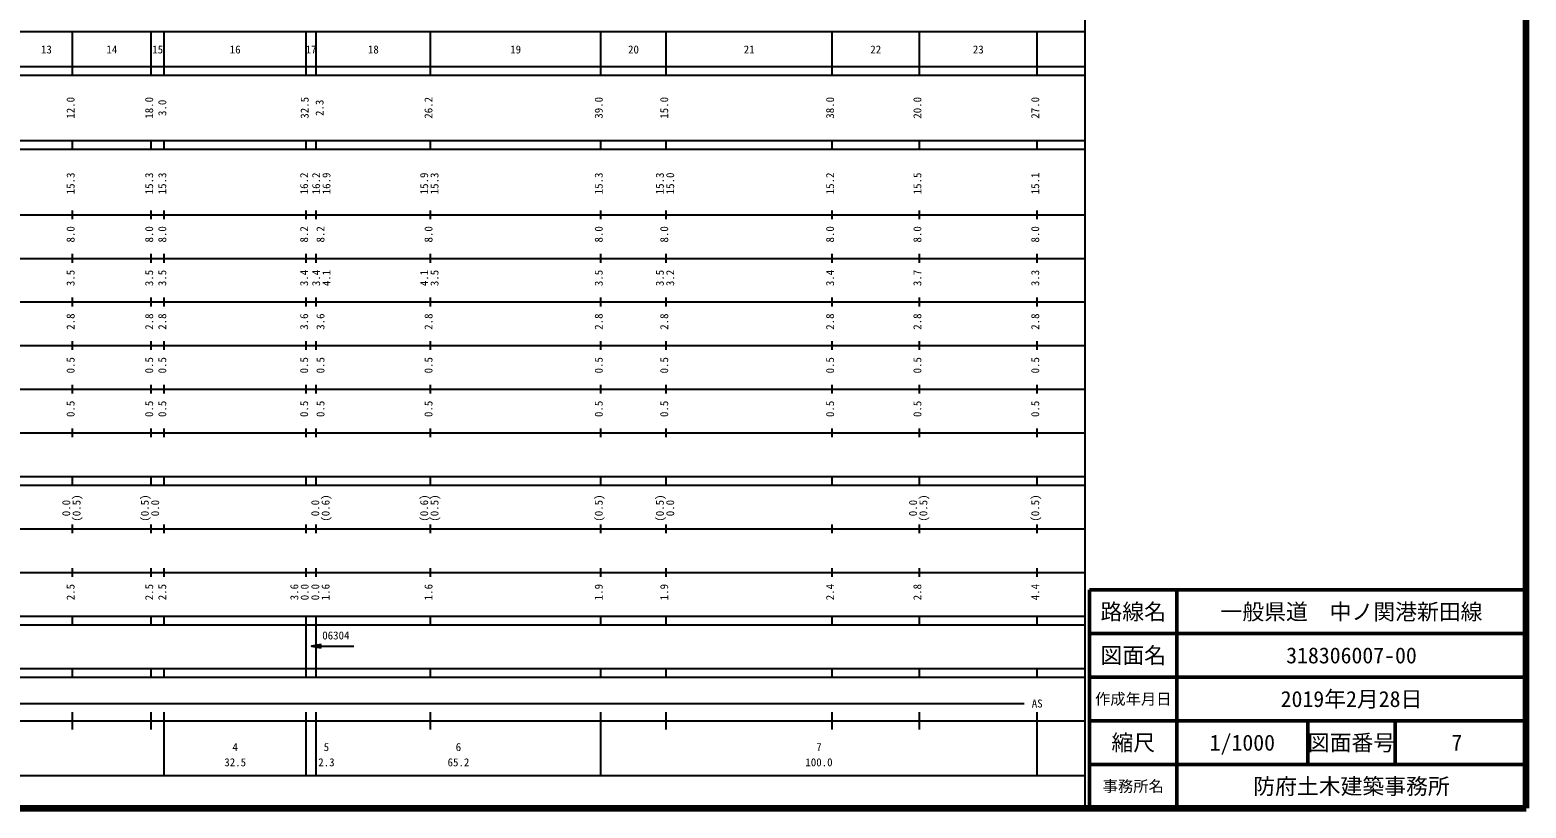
# Model space of a CAD drawing. Units: millimetres on the paper, enlarged 1000 times. Extents: x 40000 to 680000, y 20000 to 380000.
# Drawn here: x 337223 to 680000, y 20000 to 198357 of the extents above; entities that cross this region are included whole.
import ezdxf
from ezdxf.enums import TextEntityAlignment as Align

# ---------------------------------------------------------------- set-up
doc = ezdxf.new("R2010")
doc.units = ezdxf.units.MM
doc.header["$LTSCALE"] = 1000
for name, color, linetype, lineweight in [('M-TTL', 2, 'Continuous', 140), ('M-TTL-BAND', 7, 'Continuous', 25), ('M-TTL-FRAM', 2, 'Continuous', 50), ('M-TTL-LINE', 7, 'Continuous', 50)]:
    doc.layers.add(name, color=color, linetype=linetype, lineweight=lineweight)
doc.layers.add('M-TTL-TXT', color=7, linetype='Continuous')
doc.styles.add('ＭＳ ゴシック', font='')
doc.styles.get('ＭＳ ゴシック').set_extended_font_data('MS Gothic')

# ---------------------------------------------------------------- blocks, each defined once
blk = doc.blocks.new('open_arrow')
at = {"color": 0, "linetype": 'Continuous', "lineweight": -2}
blk.add_lwpolyline([(7.5, 1.25), (0, 0), (7.5, -1.25)], dxfattribs=at)

msp = doc.modelspace()

# ---------------------------------------------------------------- linework, layer by layer
at = {"layer": 'M-TTL'}
for p, q in [((680000, 20000), (680000, 380000)), ((40000, 20000), (680000, 20000))]:
    msp.add_line(p, q, dxfattribs=at)
at = {"layer": 'M-TTL-BAND'}
for p, q in [((579000, 20000), (579000, 370000)), ((68000, 198000), (579000, 198000)), ((347000, 188000), (347000, 198000)), ((365000, 188000), (365000, 198000)), ((368000, 188000), (368000, 198000)), ((400500, 188000), (400500, 198000)), ((402800, 188000), (402800, 198000)), ((429000, 188000), (429000, 198000)), ((468000, 188000), (468000, 198000)), ((483000, 188000), (483000, 198000)), ((521000, 188000), (521000, 198000)), ((541000, 188000), (541000, 198000)), ((568000, 188000), (568000, 198000)), ((40000, 190000), (579000, 190000)), ((40000, 188000), (579000, 188000)), ((40000, 173000), (579000, 173000)), ((347000, 171000), (347000, 173000)), ((365000, 171000), (365000, 173000)), ((368000, 171000), (368000, 173000)), ((400500, 171000), (400500, 173000)), ((402800, 171000), (402800, 173000)), ((429000, 171000), (429000, 173000)), ((468000, 171000), (468000, 173000)), ((483000, 171000), (483000, 173000)), ((521000, 171000), (521000, 173000)), ((541000, 171000), (541000, 173000)), ((568000, 171000), (568000, 173000)), ((40000, 171000), (579000, 171000)), ((40000, 156000), (579000, 156000)), ((347000, 155000), (347000, 157000)), ((365000, 155000), (365000, 157000)), ((368000, 155000), (368000, 157000)), ((400500, 155000), (400500, 157000)), ((400500, 155000), (400500, 157000)), ((402800, 155000), (402800, 157000)), ((402800, 155000), (402800, 157000)), ((429000, 155000), (429000, 157000)), ((468000, 155000), (468000, 157000)), ((483000, 155000), (483000, 157000)), ((521000, 155000), (521000, 157000)), ((541000, 155000), (541000, 157000)), ((568000, 155000), (568000, 157000)), ((46000, 146000), (579000, 146000)), ((347000, 145000), (347000, 147000)), ((365000, 145000), (365000, 147000)), ((368000, 145000), (368000, 147000)), ((400500, 145000), (400500, 147000)), ((402800, 145000), (402800, 147000)), ((429000, 145000), (429000, 147000)), ((468000, 145000), (468000, 147000)), ((483000, 145000), (483000, 147000)), ((521000, 145000), (521000, 147000)), ((541000, 145000), (541000, 147000)), ((568000, 145000), (568000, 147000)), ((52000, 136000), (579000, 136000)), ((347000, 135000), (347000, 137000)), ((365000, 135000), (365000, 137000)), ((368000, 135000), (368000, 137000)), ((400500, 135000), (400500, 137000)), ((402800, 135000), (402800, 137000)), ((429000, 135000), (429000, 137000)), ((468000, 135000), (468000, 137000)), ((483000, 135000), (483000, 137000)), ((521000, 135000), (521000, 137000)), ((541000, 135000), (541000, 137000)), ((568000, 135000), (568000, 137000)), ((347000, 125000), (347000, 127000)), ((365000, 125000), (365000, 127000)), ((368000, 125000), (368000, 127000)), ((400500, 125000), (400500, 127000)), ((402800, 125000), (402800, 127000)), ((429000, 125000), (429000, 127000)), ((468000, 125000), (468000, 127000)), ((483000, 125000), (483000, 127000)), ((521000, 125000), (521000, 127000)), ((541000, 125000), (541000, 127000)), ((568000, 125000), (568000, 127000)), ((46000, 126000), (579000, 126000)), ((347000, 115000), (347000, 117000)), ((365000, 115000), (365000, 117000)), ((368000, 115000), (368000, 117000)), ((400500, 115000), (400500, 117000)), ((402800, 115000), (402800, 117000)), ((429000, 115000), (429000, 117000)), ((468000, 115000), (468000, 117000)), ((483000, 115000), (483000, 117000)), ((521000, 115000), (521000, 117000)), ((541000, 115000), (541000, 117000)), ((568000, 115000), (568000, 117000)), ((52000, 116000), (579000, 116000)), ((347000, 105000), (347000, 107000)), ((365000, 105000), (365000, 107000)), ((368000, 105000), (368000, 107000)), ((400500, 105000), (400500, 107000)), ((402800, 105000), (402800, 107000)), ((429000, 105000), (429000, 107000)), ((468000, 105000), (468000, 107000)), ((483000, 105000), (483000, 107000)), ((521000, 105000), (521000, 107000)), ((541000, 105000), (541000, 107000)), ((568000, 105000), (568000, 107000)), ((46000, 106000), (579000, 106000)), ((40000, 96000), (579000, 96000)), ((347000, 94000), (347000, 96000)), ((365000, 94000), (365000, 96000)), ((368000, 94000), (368000, 96000)), ((400500, 94000), (400500, 96000)), ((402800, 94000), (402800, 96000)), ((429000, 94000), (429000, 96000)), ((468000, 94000), (468000, 96000)), ((483000, 94000), (483000, 96000)), ((521000, 94000), (521000, 96000)), ((541000, 94000), (541000, 96000)), ((568000, 94000), (568000, 96000)), ((40000, 94000), (579000, 94000)), ((49000, 84000), (579000, 84000)), ((347000, 83000), (347000, 85000)), ((365000, 83000), (365000, 85000)), ((368000, 83000), (368000, 85000)), ((400500, 83000), (400500, 85000)), ((402800, 83000), (402800, 85000)), ((429000, 83000), (429000, 85000)), ((468000, 83000), (468000, 85000)), ((483000, 83000), (483000, 85000)), ((521000, 83000), (521000, 85000)), ((541000, 83000), (541000, 85000)), ((568000, 83000), (568000, 85000)), ((40000, 74000), (579000, 74000)), ((347000, 73000), (347000, 75000)), ((365000, 73000), (365000, 75000)), ((368000, 73000), (368000, 75000)), ((400500, 73000), (400500, 75000)), ((402800, 73000), (402800, 75000)), ((429000, 73000), (429000, 75000)), ((468000, 73000), (468000, 75000)), ((483000, 73000), (483000, 75000)), ((521000, 73000), (521000, 75000)), ((541000, 73000), (541000, 75000)), ((568000, 73000), (568000, 75000)), ((40000, 64000), (579000, 64000)), ((40000, 62000), (579000, 62000)), ((347000, 62000), (347000, 64000)), ((365000, 62000), (365000, 64000)), ((368000, 62000), (368000, 64000)), ((400500, 50000), (400500, 64000)), ((402800, 50000), (402800, 64000)), ((429000, 62000), (429000, 64000)), ((468000, 62000), (468000, 64000)), ((483000, 62000), (483000, 64000)), ((521000, 62000), (521000, 64000)), ((541000, 62000), (541000, 64000)), ((568000, 62000), (568000, 64000)), ((401721, 57104), (411445, 57104)), ((40000, 52000), (579000, 52000)), ((347000, 50000), (347000, 52000)), ((365000, 50000), (365000, 52000)), ((368000, 50000), (368000, 52000)), ((429000, 50000), (429000, 52000)), ((468000, 50000), (468000, 52000)), ((483000, 50000), (483000, 52000)), ((521000, 50000), (521000, 52000)), ((541000, 50000), (541000, 52000)), ((568000, 50000), (568000, 52000)), ((40000, 50000), (579000, 50000)), ((71000, 44000), (565000, 44000)), ((347000, 38000), (347000, 42000)), ((365000, 38000), (365000, 42000)), ((368000, 27500), (368000, 42000)), ((400500, 27500), (400500, 42000)), ((402800, 27500), (402800, 42000)), ((429000, 38000), (429000, 42000)), ((468000, 27500), (468000, 42000)), ((483000, 38000), (483000, 42000)), ((521000, 38000), (521000, 42000)), ((541000, 38000), (541000, 42000)), ((568000, 27500), (568000, 42000)), ((40000, 40000), (579000, 40000)), ((68000, 27500), (579000, 27500))]:
    msp.add_line(p, q, dxfattribs=at)
at = {"layer": 'M-TTL-FRAM'}
for p, q in [((680000, 70000), (580000, 70000)), ((580000, 70000), (580000, 20000))]:
    msp.add_line(p, q, dxfattribs=at)
at = {"layer": 'M-TTL-LINE'}
for p, q in [((600000, 70000), (600000, 20000)), ((680000, 60000), (580000, 60000)), ((680000, 50000), (580000, 50000)), ((680000, 40000), (580000, 40000)), ((630000, 40000), (630000, 30000)), ((650000, 40000), (650000, 30000)), ((680000, 30000), (580000, 30000))]:
    msp.add_line(p, q, dxfattribs=at)

# ---------------------------------------------------------------- block references
at = {"layer": 'M-TTL-BAND', "xscale": 300, "yscale": 300}
msp.add_blockref('open_arrow', (401721, 57104), dxfattribs=at)

# ---------------------------------------------------------------- texts
at = {"layer": 'M-TTL-BAND', "style": 'ＭＳ ゴシック'}
for s, p in [('13', (341000, 192405)), ('14', (356000, 192405)), ('15', (366500, 192405)), ('16', (384250, 192405)), ('17', (401650, 192405)), ('18', (415900, 192405)), ('19', (448500, 192405)), ('20', (475500, 192405)), ('21', (502000, 192405)), ('22', (531000, 192405)), ('23', (554500, 192405)), ('AS', (568000, 42500)), ('4', (384250, 32523)), ('5', (405156, 32523)), ('6', (435400, 32523)), ('7', (518000, 32523)), ('32.5', (384250, 29033)), ('2.3', (405156, 29033)), ('65.2', (435400, 29033)), ('100.0', (518000, 29033))]:
    msp.add_text(s, height=1833, dxfattribs=at).set_placement(p, align=Align.BOTTOM_CENTER)
for s, p in [('12.0', (348000, 180500)), ('18.0', (366000, 180500)), ('3.0', (369000, 180500)), ('32.5', (401622, 180500)), ('2.3', (405050, 180500)), ('26.2', (430000, 180500)), ('39.0', (469000, 180500)), ('15.0', (484000, 180500)), ('38.0', (522000, 180500)), ('20.0', (542000, 180500)), ('27.0', (569000, 180500)), ('15.3', (348000, 163174)), ('15.3', (366000, 163174)), ('15.3', (369000, 163174)), ('16.2', (401500, 163174)), ('16.2', (404247, 163174)), ('16.9', (406617, 163174)), ('15.9', (429000, 163174)), ('15.3', (431370, 163174)), ('15.3', (469000, 163174)), ('15.3', (483000, 163174)), ('15.0', (485370, 163174)), ('15.2', (522000, 163174)), ('15.5', (542000, 163174)), ('15.1', (569000, 163174)), ('8.0', (348000, 151500)), ('8.0', (366000, 151500)), ('8.0', (369000, 151500)), ('8.2', (401500, 151500)), ('8.2', (405247, 151500)), ('8.0', (430000, 151500)), ('8.0', (469000, 151500)), ('8.0', (484000, 151500)), ('8.0', (522000, 151500)), ('8.0', (542000, 151500)), ('8.0', (569000, 151500)), ('3.5', (348000, 141500)), ('3.5', (366000, 141500)), ('3.5', (369000, 141500)), ('3.4', (401500, 141500)), ('3.4', (404247, 141500)), ('4.1', (406617, 141500)), ('4.1', (429000, 141500)), ('3.5', (431370, 141500)), ('3.5', (469000, 141500)), ('3.5', (483000, 141500)), ('3.2', (485370, 141500)), ('3.4', (522000, 141500)), ('3.7', (542000, 141500)), ('3.3', (569000, 141500)), ('2.8', (348000, 131500)), ('2.8', (366000, 131500)), ('2.8', (369000, 131500)), ('3.6', (401500, 131500)), ('3.6', (405247, 131500)), ('2.8', (430000, 131500)), ('2.8', (469000, 131500)), ('2.8', (484000, 131500)), ('2.8', (522000, 131500)), ('2.8', (542000, 131500)), ('2.8', (569000, 131500)), ('0.5', (348000, 121500)), ('0.5', (366000, 121500)), ('0.5', (369000, 121500)), ('0.5', (401500, 121500)), ('0.5', (405247, 121500)), ('0.5', (430000, 121500)), ('0.5', (469000, 121500)), ('0.5', (484000, 121500)), ('0.5', (522000, 121500)), ('0.5', (542000, 121500)), ('0.5', (569000, 121500)), ('0.5', (348000, 111500)), ('0.5', (366000, 111500)), ('0.5', (369000, 111500)), ('0.5', (401500, 111500)), ('0.5', (405247, 111500)), ('0.5', (430000, 111500)), ('0.5', (469000, 111500)), ('0.5', (484000, 111500)), ('0.5', (522000, 111500)), ('0.5', (542000, 111500)), ('0.5', (569000, 111500)), ('0.0', (347000, 88764)), ('(0.5)', (349370, 88764)), ('(0.5)', (365000, 88764)), ('0.0', (367370, 88764)), ('0.0', (404050, 88764)), ('(0.6)', (406420, 88764)), ('(0.6)', (429000, 88764)), ('(0.5)', (431370, 88764)), ('(0.5)', (469000, 88764)), ('(0.5)', (483000, 88764)), ('0.0', (485370, 88764)), ('0.0', (541000, 88764)), ('(0.5)', (543370, 88764)), ('(0.5)', (569000, 88764)), ('2.5', (348000, 69500)), ('2.5', (366000, 69500)), ('2.5', (369000, 69500)), ('3.6', (399250, 69500)), ('0.0', (401620, 69500)), ('0.0', (404050, 69500)), ('1.6', (406420, 69500)), ('1.6', (430000, 69500)), ('1.9', (469000, 69500)), ('1.9', (484000, 69500)), ('2.4', (522000, 69500)), ('2.8', (542000, 69500)), ('4.4', (569000, 69500))]:
    msp.add_text(s, height=1833, rotation=90, dxfattribs=at).set_placement(p, align=Align.BOTTOM_CENTER)
msp.add_text('06304', height=1833, dxfattribs=at).set_placement((404195, 58104), align=Align.BOTTOM_LEFT)
at = {"layer": 'M-TTL-TXT', "style": 'ＭＳ ゴシック'}
for s, height, p in [('路線名', 3666, (590000, 65000)), ('一般県道\u3000中ノ関港新田線', 3666, (640000, 65000)), ('図面名', 3666, (590000, 55000)), ('318306007-00', 3666, (640000, 55000)), ('作成年月日', 2566, (590000, 45000)), ('2019年2月28日', 3666, (640000, 45000)), ('縮尺', 3666, (590000, 35000)), ('1/1000', 3666, (615000, 35000)), ('図面番号', 3666, (640000, 35000)), ('7', 3666, (664125, 35000)), ('事務所名', 2566, (590000, 25000)), ('防府土木建築事務所', 3666, (640000, 25000))]:
    msp.add_text(s, height=height, dxfattribs=at).set_placement(p, align=Align.MIDDLE_CENTER)

doc.saveas('drawing.dxf')
